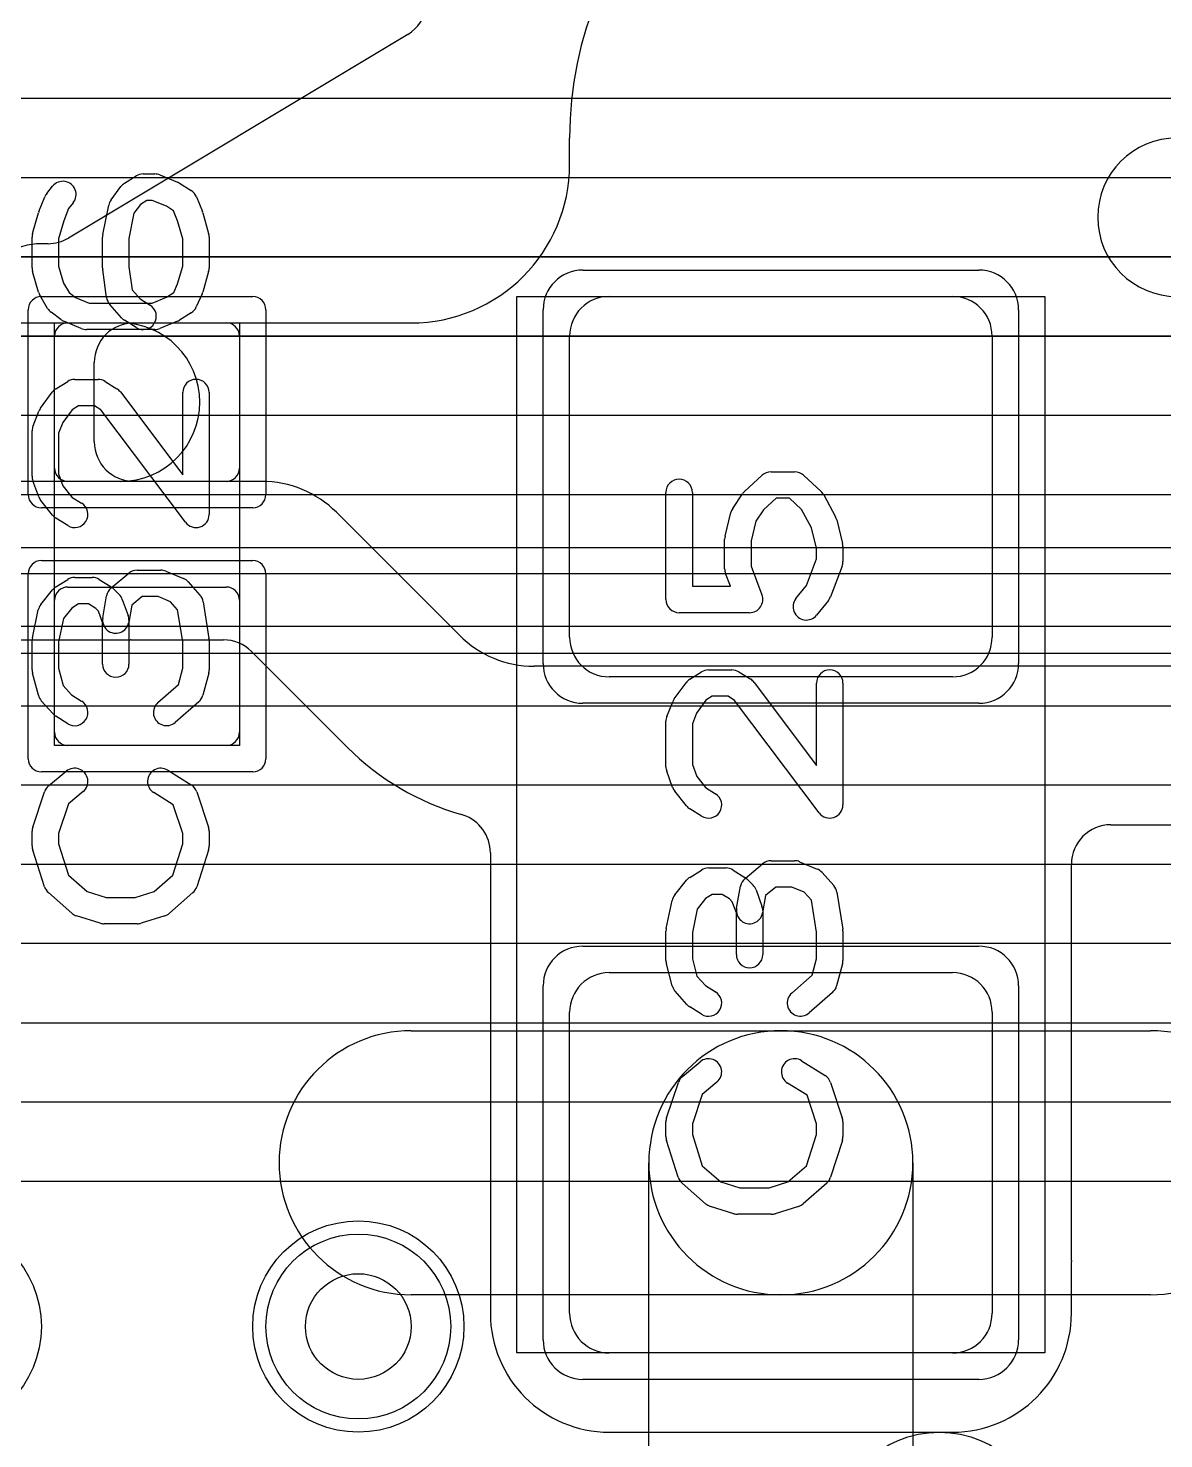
# Model space of a CAD drawing. Extents: x 0 to 57.3, y -1 to 20.5.
# Drawn here: x 33.575 to 35.725, y 6.487 to 9.158 of the extents above; entities that cross this region are included whole.
import ezdxf

# ---------------------------------------------------------------- set-up
doc = ezdxf.new("R2010")
doc.units = 0
for name, color, linetype in [('Hole', 1, 'CONTINUOUS'), ('L1', 3, 'CONTINUOUS'), ('L2', 3, 'CONTINUOUS'), ('L3', 3, 'CONTINUOUS'), ('L4', 3, 'CONTINUOUS'), ('MetalMask-A', 176, 'CONTINUOUS'), ('PartsArea-A', 111, 'CONTINUOUS'), ('PartsSilk-A', 221, 'CONTINUOUS'), ('Resist-A', 2, 'CONTINUOUS'), ('Resist-B', 2, 'CONTINUOUS'), ('Silk-A', 140, 'CONTINUOUS')]:
    doc.layers.add(name, color=color, linetype=linetype)

msp = doc.modelspace()

# ---------------------------------------------------------------- linework, layer by layer
at = {"layer": 'Hole'}
msp.add_circle((34.2, 6.7), 0.1, dxfattribs=at)
at = {"layer": 'L1'}
for p, q in [((34.6, 8.9), (34.6, 8.95)), ((34.675, 8.65), (35.325, 8.65)), ((32.85, 8.6), (33.75, 8.6)), ((33.65, 8.6), (33.95, 8.6)), ((33.77497, 8.6), (34.3, 8.6)), ((33.625, 8.325), (33.625, 8.575)), ((33.975, 8.575), (33.975, 8.325)), ((34.6, 8.005), (34.6, 8.575)), ((35.4, 8.575), (35.4, 8.005)), ((33.7, 8.37497), (33.7, 8.52503)), ((33.75, 8.3), (32.85, 8.3)), ((33.95, 8.3), (33.65, 8.3)), ((34.01716, 8.3), (33.77497, 8.3)), ((34.39142, 8.00858), (34.15858, 8.24142)), ((33.65, 8.1), (33.95, 8.1)), ((33.625, 7.825), (33.625, 8.075)), ((33.975, 8.075), (33.975, 7.825)), ((32.92504, 8), (33.76897, 8)), ((33.77497, 7.99996), (33.94465, 7.99996)), ((33.99824, 7.97744), (34.17926, 7.79642)), ((36.47503, 7.95), (34.53284, 7.95)), ((35.325, 7.93), (34.675, 7.93)), ((33.95, 7.8), (33.65, 7.8)), ((35.625, 7.65), (38.49996, 7.65)), ((34.44996, 7.59707), (34.44996, 6.725)), ((35.55, 6.82497), (35.55, 7.575)), ((34.675, 7.37), (35.325, 7.37)), ((34.6, 6.725), (34.6, 7.295)), ((35.4, 7.295), (35.4, 6.725)), ((34.3, 7.26), (35, 7.26)), ((35, 7.26), (35.7, 7.26)), ((34.75, 6.35), (34.75, 7.01)), ((35.25, 7.01), (35.25, 6.35)), ((35.55004, 6.725), (35.55004, 6.82252)), ((35, 6.76), (34.3, 6.76)), ((35.7, 6.76), (35, 6.76)), ((35.325, 6.65), (34.675, 6.65)), ((34.675, 6.49996), (35.325, 6.49996))]:
    msp.add_line(p, q, dxfattribs=at)
for centre in [(33.4, 6.7), (34.2, 6.7), (35.3, 6.3)]:
    msp.add_circle(centre, 0.2, dxfattribs=at)
for centre, radius, start, end in [((35.3, 8.95), 0.7, 90, 180), ((35.75, 8.8), 0.15, 90, -90), ((34.3, 8.9), 0.3, -90, 0), ((34.675, 8.575), 0.075, 90, 180), ((35.325, 8.575), 0.075, 0, 90), ((33.65, 8.575), 0.025, 90, 180), ((33.77497, 8.52503), 0.07497, 90, 180), ((33.75, 8.45), 0.15, -90, 90), ((33.95, 8.575), 0.025, 0, 90), ((33.77497, 8.37497), 0.07497, 180, -90), ((33.65, 8.325), 0.025, 180, -90), ((33.95, 8.325), 0.025, -90, 0), ((34.01716, 8.1), 0.2, 45, 90), ((33.65, 8.075), 0.025, 90, 180), ((33.95, 8.075), 0.025, 0, 90), ((33.76897, 7.92503), 0.07497, 89.23569, 90), ((33.77497, 8.37497), 0.37501, -90.76394, -90), ((33.94465, 7.92496), 0.075, 45.0054, 90), ((34.53284, 8.15), 0.2, -135, -90), ((34.675, 8.005), 0.075, 180, -90), ((35.325, 8.005), 0.075, -90, 0), ((33.94523, 7.92443), 0.07497, 45, 45.60525), ((33.65, 7.825), 0.025, 180, -90), ((33.95, 7.825), 0.025, -90, 0), ((34.53282, 8.15002), 0.50004, -134.99676, -105.93328), ((34.37497, 7.5971), 0.07497, 71.56263, 74.0672), ((34.37496, 7.59707), 0.075, 0, 71.56264), ((35.625, 7.575), 0.075, 90, 180), ((34.675, 7.295), 0.075, 90, 180), ((35.325, 7.295), 0.075, 0, 90), ((34.3, 7.01), 0.25, 90, -90), ((35, 7.01), 0.25, 90, -90), ((35, 7.01), 0.25, 0, 180), ((35, 7.01), 0.25, -90, 90), ((35.7, 7.01), 0.25, -90, 90), ((35.62497, 6.82497), 0.07497, 180, -178.12726), ((36.5, 5.75), 1.00004, 90, 180), ((34.675, 6.725), 0.22504, 180, -90), ((34.675, 6.725), 0.075, 180, -90), ((35.325, 6.725), 0.22504, -90, 0), ((35.325, 6.725), 0.075, -90, 0)]:
    msp.add_arc(centre, radius, start, end, dxfattribs=at)
at = {"layer": 'L2'}
for centre in [(33.4, 6.7), (34.2, 6.7), (35.3, 6.3)]:
    msp.add_circle(centre, 0.2, dxfattribs=at)
at = {"layer": 'L3'}
for p, q in [((43.65822, 9.025), (23.04178, 9.025)), ((27.81421, 8.87499), (43.0858, 8.87499)), ((43.0858, 8.72499), (27.81421, 8.72499)), ((28.01419, 8.57498), (42.4858, 8.57499)), ((42.4858, 8.42499), (28.01419, 8.42498)), ((28.21419, 8.27498), (42.21092, 8.27499)), ((42.21092, 8.12499), (28.21419, 8.12498)), ((28.21419, 7.97494), (41.49996, 7.97495))]:
    msp.add_line(p, q, dxfattribs=at)
for centre in [(33.4, 6.7), (34.2, 6.7), (35.3, 6.3)]:
    msp.add_circle(centre, 0.2, dxfattribs=at)
at = {"layer": 'L4'}
for p, q in [((32.51262, 8.725), (39.20524, 8.725)), ((39.20524, 8.575), (32.51262, 8.575)), ((25.82498, 8.175), (39.18578, 8.175)), ((39.18578, 8.025), (25.82498, 8.025)), ((26.76421, 7.875), (38.58578, 7.875)), ((38.58578, 7.725), (26.76421, 7.725)), ((27.36421, 7.575), (38.08578, 7.575)), ((38.08578, 7.425), (27.36421, 7.425)), ((27.96421, 7.275), (37.58578, 7.275)), ((37.58578, 7.125), (27.96421, 7.125)), ((27.96421, 6.97496), (37.58579, 6.97496))]:
    msp.add_line(p, q, dxfattribs=at)
for centre in [(33.4, 6.7), (34.2, 6.7), (35.3, 6.3)]:
    msp.add_circle(centre, 0.2, dxfattribs=at)
at = {"layer": 'MetalMask-A'}
for p, q in [((34.675, 8.65), (35.325, 8.65)), ((33.65, 8.6), (33.95, 8.6)), ((33.625, 8.325), (33.625, 8.575)), ((33.975, 8.575), (33.975, 8.325)), ((34.6, 8.005), (34.6, 8.575)), ((35.4, 8.575), (35.4, 8.005)), ((33.95, 8.3), (33.65, 8.3)), ((33.65, 8.1), (33.95, 8.1)), ((33.625, 7.825), (33.625, 8.075)), ((33.975, 8.075), (33.975, 7.825)), ((35.325, 7.93), (34.675, 7.93)), ((33.95, 7.8), (33.65, 7.8)), ((34.675, 7.37), (35.325, 7.37)), ((34.6, 6.725), (34.6, 7.295)), ((35.4, 7.295), (35.4, 6.725)), ((35.325, 6.65), (34.675, 6.65))]:
    msp.add_line(p, q, dxfattribs=at)
for centre, radius, start, end in [((34.675, 8.575), 0.075, 90, 180), ((35.325, 8.575), 0.075, 0, 90), ((33.65, 8.575), 0.025, 90, 180), ((33.95, 8.575), 0.025, 0, 90), ((33.65, 8.325), 0.025, 180, -90), ((33.95, 8.325), 0.025, -90, 0), ((33.65, 8.075), 0.025, 90, 180), ((33.95, 8.075), 0.025, 0, 90), ((34.675, 8.005), 0.075, 180, -90), ((35.325, 8.005), 0.075, -90, 0), ((33.65, 7.825), 0.025, 180, -90), ((33.95, 7.825), 0.025, -90, 0), ((34.675, 7.295), 0.075, 90, 180), ((35.325, 7.295), 0.075, 0, 90), ((34.675, 6.725), 0.075, 180, -90), ((35.325, 6.725), 0.075, -90, 0)]:
    msp.add_arc(centre, radius, start, end, dxfattribs=at)
at = {"layer": 'PartsArea-A'}
for p, q in [((34.5, 6.65), (34.5, 8.65)), ((34.5, 8.65), (35.5, 8.65)), ((35.5, 8.65), (35.5, 6.65)), ((33.625, 7.8), (33.625, 8.6)), ((33.625, 8.6), (33.975, 8.6)), ((33.975, 8.6), (33.975, 7.8)), ((33.975, 7.8), (33.625, 7.8)), ((35.5, 6.65), (34.5, 6.65))]:
    msp.add_line(p, q, dxfattribs=at)
at = {"layer": 'PartsSilk-A'}
for p, q in [((33.75713, 8.86426), (33.77935, 8.87814)), ((33.79259, 8.88194), (33.81481, 8.88194)), ((33.82442, 8.88002), (33.85776, 8.86614)), ((33.61011, 8.84479), (33.62122, 8.85868)), ((33.73176, 8.83294), (33.75028, 8.85794)), ((33.8614, 8.86426), (33.88362, 8.85037)), ((33.59531, 8.81067), (33.60642, 8.83845)), ((33.65147, 8.81645), (33.64221, 8.79329)), ((33.66026, 8.82744), (33.65147, 8.81645)), ((33.71623, 8.7674), (33.72734, 8.82296)), ((33.78764, 8.82437), (33.77527, 8.80767)), ((33.79976, 8.83194), (33.78764, 8.82437)), ((33.80981, 8.83194), (33.79976, 8.83194)), ((33.83664, 8.82077), (33.80981, 8.83194)), ((33.85019, 8.8123), (33.83664, 8.82077)), ((33.89358, 8.83845), (33.90469, 8.81067)), ((33.58337, 8.76937), (33.59448, 8.80826)), ((33.64221, 8.79329), (33.63241, 8.759)), ((33.77527, 8.80767), (33.76574, 8.76002)), ((33.85779, 8.79329), (33.85019, 8.8123)), ((33.86759, 8.759), (33.85779, 8.79329)), ((33.90552, 8.80826), (33.91663, 8.76937)), ((33.58241, 8.70417), (33.58241, 8.7625)), ((33.63241, 8.759), (33.63241, 8.70767)), ((33.71574, 8.70417), (33.71574, 8.7625)), ((33.76574, 8.76002), (33.76574, 8.70592)), ((33.86759, 8.70767), (33.86759, 8.759)), ((33.91759, 8.7625), (33.91759, 8.70417)), ((33.63241, 8.70767), (33.64167, 8.67525)), ((33.76574, 8.70592), (33.77186, 8.66235)), ((33.85792, 8.67383), (33.86759, 8.70767)), ((33.59448, 8.65841), (33.58337, 8.6973)), ((33.72339, 8.64791), (33.71598, 8.70069)), ((33.91663, 8.6973), (33.90552, 8.65841)), ((33.61182, 8.62754), (33.59701, 8.65254)), ((33.64167, 8.67525), (33.65231, 8.6573)), ((33.65231, 8.6573), (33.66435, 8.64827)), ((33.77186, 8.66235), (33.78667, 8.64568)), ((33.83664, 8.64868), (33.85063, 8.65742)), ((33.85063, 8.65742), (33.85792, 8.67383)), ((33.90433, 8.65513), (33.89322, 8.63013)), ((33.66435, 8.64827), (33.69019, 8.6375)), ((33.69019, 8.6375), (33.80981, 8.6375)), ((33.75168, 8.60978), (33.72946, 8.63478)), ((33.78667, 8.64568), (33.80584, 8.6337)), ((33.80981, 8.6375), (33.83664, 8.64868)), ((33.63685, 8.60639), (33.61833, 8.62028)), ((33.67558, 8.58942), (33.64224, 8.60331)), ((33.77934, 8.5913), (33.75712, 8.60519)), ((33.85776, 8.60331), (33.82442, 8.58942)), ((33.88362, 8.61908), (33.8614, 8.60519)), ((33.81481, 8.5875), (33.68519, 8.5875)), ((33.66296, 8.49306), (33.70741, 8.49306)), ((33.5983, 8.43831), (33.62052, 8.46887)), ((33.62749, 8.47537), (33.64971, 8.48926)), ((33.72066, 8.48926), (33.74288, 8.47537)), ((33.74961, 8.4692), (33.86759, 8.31233)), ((33.86759, 8.31233), (33.86759, 8.46806)), ((33.91759, 8.46806), (33.91759, 8.2375)), ((33.67013, 8.44306), (33.65811, 8.43554)), ((33.70024, 8.44306), (33.67013, 8.44306)), ((33.71244, 8.43543), (33.70024, 8.44306)), ((33.5842, 8.40511), (33.59531, 8.43289)), ((33.65811, 8.43554), (33.64057, 8.41143)), ((33.87261, 8.22247), (33.71244, 8.43543)), ((33.58241, 8.30972), (33.58241, 8.39583)), ((33.64057, 8.41143), (33.63241, 8.39102)), ((33.63241, 8.39102), (33.63241, 8.31412)), ((33.63241, 8.31412), (33.64061, 8.29158)), ((34.93125, 8.28093), (34.96458, 8.31149)), ((34.98148, 8.31806), (35.02593, 8.31806)), ((35.04283, 8.31149), (35.07616, 8.28093)), ((33.59503, 8.27063), (33.58392, 8.30118)), ((33.64061, 8.29158), (33.6576, 8.27033)), ((34.78241, 8.07639), (34.78241, 8.27917)), ((34.83241, 8.27917), (34.83241, 8.10139)), ((33.62122, 8.23577), (33.599, 8.26355)), ((33.6576, 8.27033), (33.67621, 8.2587)), ((34.90883, 8.24859), (34.92735, 8.27637)), ((34.99121, 8.26806), (34.96727, 8.24612)), ((35.0162, 8.26806), (34.99121, 8.26806)), ((35.03921, 8.24696), (35.0162, 8.26806)), ((35.08132, 8.27426), (35.10354, 8.23259)), ((33.64971, 8.2163), (33.62749, 8.23019)), ((34.89427, 8.19634), (34.90538, 8.24078)), ((34.96727, 8.24612), (34.95283, 8.22446)), ((35.05797, 8.21178), (35.03921, 8.24696)), ((35.10573, 8.22689), (35.11684, 8.18245)), ((34.95283, 8.22446), (34.94352, 8.1872)), ((35.06759, 8.17331), (35.05797, 8.21178)), ((34.89352, 8.13472), (34.89352, 8.19028)), ((34.94352, 8.1872), (34.94352, 8.13932)), ((35.06759, 8.15321), (35.06759, 8.17331)), ((35.11759, 8.17639), (35.11759, 8.14861)), ((35.0484, 8.10284), (35.06759, 8.15321)), ((33.66296, 8.11806), (33.6963, 8.11806)), ((33.73215, 8.09838), (33.76548, 8.12615)), ((33.78148, 8.13194), (33.82593, 8.13194)), ((33.83554, 8.13002), (33.86887, 8.11614)), ((34.90446, 8.10139), (34.89516, 8.12582)), ((34.94352, 8.13932), (34.9641, 8.08529)), ((35.11595, 8.13971), (35.09373, 8.08138)), ((33.599, 8.06701), (33.62122, 8.09479)), ((33.62749, 8.10037), (33.64971, 8.11426)), ((33.70955, 8.11426), (33.73177, 8.10037)), ((33.7362, 8.09685), (33.74731, 8.08574)), ((33.87795, 8.10967), (33.90017, 8.08467)), ((34.83241, 8.10139), (34.90446, 8.10139)), ((35.02863, 8.07812), (35.0484, 8.10284)), ((33.67013, 8.06806), (33.6576, 8.06023)), ((33.68913, 8.06806), (33.67013, 8.06806)), ((33.70285, 8.05948), (33.68913, 8.06806)), ((33.71613, 8.04188), (33.72354, 8.08355)), ((33.75313, 8.0766), (33.76424, 8.04604)), ((33.77117, 8.06581), (33.76535, 8.03312)), ((33.79053, 8.08194), (33.77117, 8.06581)), ((33.82093, 8.08194), (33.79053, 8.08194)), ((33.84437, 8.07218), (33.82093, 8.08194)), ((33.85795, 8.05691), (33.84437, 8.07218)), ((33.90617, 8.07201), (33.91728, 8.00256)), ((35.08989, 8.07466), (35.06767, 8.04688)), ((33.58295, 8.00376), (33.59406, 8.05654)), ((33.64176, 8.04042), (33.63241, 7.99601)), ((33.6576, 8.06023), (33.64176, 8.04042)), ((33.70803, 8.0543), (33.70285, 8.05948)), ((33.71574, 8.0331), (33.70803, 8.0543)), ((33.86759, 7.99662), (33.85795, 8.05691)), ((34.94074, 8.05139), (34.80741, 8.05139)), ((33.71574, 7.95417), (33.71574, 8.0331)), ((33.76574, 8.0375), (33.76574, 7.95417)), ((33.58241, 7.94306), (33.58241, 7.99861)), ((33.63241, 7.99601), (33.63241, 7.94634)), ((33.86759, 7.94634), (33.86759, 7.99662)), ((33.91759, 7.99861), (33.91759, 7.94306)), ((33.59436, 7.89495), (33.58325, 7.93662)), ((33.63241, 7.94634), (33.64115, 7.91356)), ((33.85929, 7.91519), (33.86759, 7.94634)), ((33.91675, 7.93662), (33.90564, 7.89495)), ((34.82749, 7.92537), (34.84971, 7.93926)), ((34.86296, 7.94306), (34.90741, 7.94306)), ((34.92066, 7.93926), (34.94288, 7.92537)), ((33.64115, 7.91356), (33.65704, 7.89568)), ((33.82058, 7.88131), (33.85929, 7.91519)), ((34.7983, 7.88831), (34.82052, 7.91887)), ((34.94961, 7.9192), (35.06759, 7.76233)), ((35.06759, 7.76233), (35.06759, 7.91806)), ((35.11759, 7.91806), (35.11759, 7.6875)), ((33.62205, 7.85978), (33.59983, 7.88478)), ((33.65704, 7.89568), (33.67621, 7.8837)), ((33.89794, 7.88258), (33.8535, 7.84369)), ((34.7842, 7.85511), (34.79531, 7.88289)), ((34.85811, 7.88554), (34.84057, 7.86143)), ((34.87013, 7.89306), (34.85811, 7.88554)), ((34.90024, 7.89306), (34.87013, 7.89306)), ((34.91244, 7.88543), (34.90024, 7.89306)), ((35.07261, 7.67247), (34.91244, 7.88543)), ((33.64971, 7.8413), (33.62749, 7.85519)), ((34.84057, 7.86143), (34.83241, 7.84102)), ((34.78241, 7.75972), (34.78241, 7.84583)), ((34.83241, 7.84102), (34.83241, 7.76412)), ((33.61363, 7.72338), (33.64696, 7.75115)), ((33.83918, 7.75314), (33.88362, 7.72537)), ((34.79503, 7.72063), (34.78392, 7.75118)), ((34.83241, 7.76412), (34.84061, 7.74158)), ((34.84061, 7.74158), (34.8576, 7.72033)), ((34.8576, 7.72033), (34.87621, 7.7087)), ((33.58369, 7.6454), (33.60591, 7.71207)), ((33.67896, 7.71273), (33.6511, 7.68952)), ((33.8495, 7.68773), (33.81268, 7.71074)), ((33.89409, 7.71207), (33.91631, 7.6454)), ((34.82122, 7.68577), (34.799, 7.71355)), ((33.6511, 7.68952), (33.63241, 7.63344)), ((33.86759, 7.63344), (33.8495, 7.68773)), ((34.84971, 7.6663), (34.82749, 7.68019)), ((33.58241, 7.60972), (33.58241, 7.6375)), ((33.91759, 7.6375), (33.91759, 7.60972)), ((33.63241, 7.63344), (33.63241, 7.61362)), ((33.63241, 7.61362), (33.65132, 7.55452)), ((33.84868, 7.55452), (33.86759, 7.61362)), ((33.86759, 7.61362), (33.86759, 7.63344)), ((33.60582, 7.53266), (33.5836, 7.6021)), ((33.9164, 7.6021), (33.89418, 7.53266)), ((34.82749, 7.55037), (34.84971, 7.56426)), ((34.86296, 7.56806), (34.8963, 7.56806)), ((34.90955, 7.56426), (34.93177, 7.55037)), ((34.93215, 7.54838), (34.96548, 7.57615)), ((34.98148, 7.58194), (35.02593, 7.58194)), ((35.03554, 7.58002), (35.06887, 7.56614)), ((35.07795, 7.55967), (35.10017, 7.53467)), ((33.65132, 7.55452), (33.68656, 7.52368)), ((33.81344, 7.52368), (33.84868, 7.55452)), ((34.799, 7.51701), (34.82122, 7.54479)), ((34.91613, 7.49188), (34.92354, 7.53355)), ((34.9362, 7.54685), (34.94731, 7.53574)), ((34.99053, 7.53194), (34.97117, 7.51581)), ((35.02093, 7.53194), (34.99053, 7.53194)), ((35.04437, 7.52218), (35.02093, 7.53194)), ((33.65761, 7.48258), (33.61317, 7.52147)), ((33.68656, 7.52368), (33.72234, 7.5125)), ((33.72234, 7.5125), (33.77766, 7.5125)), ((33.77766, 7.5125), (33.81344, 7.52368)), ((33.88683, 7.52147), (33.84239, 7.48258)), ((34.78295, 7.45376), (34.79406, 7.50654)), ((34.8576, 7.51023), (34.84176, 7.49042)), ((34.87013, 7.51806), (34.8576, 7.51023)), ((34.88913, 7.51806), (34.87013, 7.51806)), ((34.90285, 7.50948), (34.88913, 7.51806)), ((34.90803, 7.5043), (34.90285, 7.50948)), ((34.91574, 7.4831), (34.90803, 7.5043)), ((34.95313, 7.5266), (34.96424, 7.49604)), ((34.97117, 7.51581), (34.96535, 7.48312)), ((35.05795, 7.50691), (35.04437, 7.52218)), ((35.06759, 7.44662), (35.05795, 7.50691)), ((35.10617, 7.52201), (35.11728, 7.45256)), ((33.71106, 7.46364), (33.66661, 7.47753)), ((33.83339, 7.47753), (33.78894, 7.46364)), ((34.84176, 7.49042), (34.83241, 7.44601)), ((34.91574, 7.40417), (34.91574, 7.4831)), ((34.96574, 7.4875), (34.96574, 7.40417)), ((33.78148, 7.4625), (33.71852, 7.4625)), ((34.78241, 7.39306), (34.78241, 7.44861)), ((34.83241, 7.44601), (34.83241, 7.39634)), ((35.06759, 7.39634), (35.06759, 7.44662)), ((35.11759, 7.44861), (35.11759, 7.39306)), ((34.79436, 7.34495), (34.78325, 7.38662)), ((34.83241, 7.39634), (34.84115, 7.36356)), ((35.05929, 7.36519), (35.06759, 7.39634)), ((35.11675, 7.38662), (35.10564, 7.34495)), ((34.84115, 7.36356), (34.85704, 7.34568)), ((34.85704, 7.34568), (34.87621, 7.3337)), ((35.02058, 7.33131), (35.05929, 7.36519)), ((34.82205, 7.30978), (34.79983, 7.33478)), ((35.09794, 7.33258), (35.0535, 7.29369)), ((34.84971, 7.2913), (34.82749, 7.30519)), ((34.81363, 7.17338), (34.84696, 7.20115)), ((35.03918, 7.20314), (35.08362, 7.17537)), ((34.78369, 7.0954), (34.80591, 7.16207)), ((34.87896, 7.16273), (34.8511, 7.13952)), ((35.0495, 7.13773), (35.01268, 7.16074)), ((35.09409, 7.16207), (35.11631, 7.0954)), ((34.8511, 7.13952), (34.83241, 7.08344)), ((35.06759, 7.08344), (35.0495, 7.13773)), ((34.78241, 7.05972), (34.78241, 7.0875)), ((34.83241, 7.08344), (34.83241, 7.06362)), ((35.06759, 7.06362), (35.06759, 7.08344)), ((35.11759, 7.0875), (35.11759, 7.05972)), ((34.80582, 6.98266), (34.7836, 7.0521)), ((34.83241, 7.06362), (34.85132, 7.00452)), ((35.04868, 7.00452), (35.06759, 7.06362)), ((35.1164, 7.0521), (35.09418, 6.98266)), ((34.85132, 7.00452), (34.88656, 6.97368)), ((35.01344, 6.97368), (35.04868, 7.00452)), ((34.85761, 6.93258), (34.81317, 6.97147)), ((34.88656, 6.97368), (34.92234, 6.9625)), ((34.97766, 6.9625), (35.01344, 6.97368)), ((35.08683, 6.97147), (35.04239, 6.93258)), ((34.92234, 6.9625), (34.97766, 6.9625)), ((34.91106, 6.91364), (34.86661, 6.92753)), ((35.03339, 6.92753), (34.98894, 6.91364)), ((34.98148, 6.9125), (34.91852, 6.9125))]:
    msp.add_line(p, q, dxfattribs=at)
for centre, start, end in [((33.64074, 8.84306), -38.66697, 141.34522), ((33.79259, 8.85694), 90, 121.98594), ((33.81481, 8.85694), 67.39424, 90), ((33.84815, 8.84306), 57.99462, 67.39424), ((33.62963, 8.82917), 141.33303, 158.2071), ((33.77037, 8.84306), 121.98594, 143.47387), ((33.87037, 8.82917), 21.7929, 57.99462), ((33.75185, 8.81806), 143.47387, 168.69456), ((33.61852, 8.80139), 158.2071, 164.05146), ((33.88148, 8.80139), 15.94854, 21.7929), ((33.60741, 8.7625), 164.05146, 180), ((33.74074, 8.7625), 168.69456, 180), ((33.89259, 8.7625), 0, 15.94854), ((33.60741, 8.70417), 180, -164.05146), ((33.74074, 8.70417), 180, -171.99953), ((33.89259, 8.70417), -15.94854, 0), ((33.61852, 8.66528), -164.05146, -149.36248), ((33.88148, 8.66528), -23.95086, -15.94854), ((33.63333, 8.64028), -149.36248, -126.8699), ((33.74815, 8.65139), -171.99953, -138.37217), ((33.79259, 8.6125), -122.00538, 57.98998), ((33.87037, 8.64028), -57.99462, -23.95086), ((33.65185, 8.62639), -126.8699, -112.60576), ((33.77037, 8.62639), -138.37217, -122.00538), ((33.84815, 8.62639), -67.39424, -57.99462), ((33.68519, 8.6125), -112.60576, -90), ((33.81481, 8.6125), -90, -67.39424), ((33.66296, 8.46806), 90, 122.01002), ((33.70741, 8.46806), 57.99462, 90), ((33.89259, 8.46806), 0, 180), ((33.64074, 8.45417), 122.00538, 143.97932), ((33.72963, 8.45417), 36.9524, 57.98998), ((33.61852, 8.42361), 143.98274, 158.20215), ((33.60741, 8.39583), 158.2071, 180), ((33.60741, 8.30972), 180, -160.01539), ((34.98148, 8.29306), 90, 132.51745), ((35.02593, 8.29306), 47.4797, 90), ((34.80741, 8.27917), 0, 180), ((34.94815, 8.2625), 132.5203, 146.30993), ((35.05926, 8.2625), 28.0617, 47.48255), ((33.61852, 8.27917), -160.02081, -141.34522), ((33.66296, 8.2375), -122.00538, 57.98998), ((33.64074, 8.25139), -141.33303, -122.01002), ((33.89259, 8.2375), -143.0476, 0), ((34.92963, 8.23472), 146.30358, 165.96376), ((35.08148, 8.22083), 14.03068, 28.0682), ((34.91852, 8.19028), 165.96932, 180), ((35.09259, 8.17639), 0, 14.03624), ((35.09259, 8.14861), -20.8565, 0), ((33.66296, 8.09306), 90, 122.01002), ((33.6963, 8.09306), 57.99462, 90), ((33.78148, 8.10694), 90, 129.8005), ((33.82593, 8.10694), 67.39424, 90), ((34.91852, 8.13472), 180, -159.14636), ((33.64074, 8.07917), 122.00538, 141.34522), ((33.74815, 8.07917), 129.7909, 169.91674), ((33.71852, 8.07917), 45, 57.98998), ((33.85926, 8.09306), 41.62783, 67.39112), ((33.61852, 8.05139), 141.33303, 168.11298), ((33.72963, 8.06806), 19.97136, 45), ((33.88148, 8.06806), 9.08937, 41.63069), ((34.80741, 8.07639), 180, -90), ((34.94074, 8.07639), -90, 20.8565), ((35.04815, 8.0625), 141.33303, -38.65478), ((35.07037, 8.09028), -38.66697, -20.85364), ((33.74074, 8.0375), 169.90837, -10.08326), ((33.74074, 8.0375), 0, 19.97859), ((33.60741, 7.99861), 168.11016, 180), ((33.89259, 7.99861), 0, 9.08867), ((33.60741, 7.94306), 180, -165.07115), ((33.74074, 7.95417), 180, 0), ((33.89259, 7.94306), -14.92551, 0), ((34.86296, 7.91806), 90, 122.01002), ((34.90741, 7.91806), 57.99462, 90), ((35.09259, 7.91806), 0, 180), ((34.84074, 7.90417), 122.00538, 143.97932), ((34.92963, 7.90417), 36.9524, 57.98998), ((33.61852, 7.90139), -165.07449, -138.36931), ((33.66296, 7.8625), -122.00538, 57.98998), ((33.83704, 7.8625), 131.18808, -48.81042), ((33.88148, 7.90139), -48.81192, -14.92885), ((34.81852, 7.87361), 143.98274, 158.20215), ((33.64074, 7.87639), -138.37217, -122.01002), ((34.80741, 7.84583), 158.2071, 180), ((33.66296, 7.73194), -50.2091, 129.8005), ((33.82593, 7.73194), 57.99462, -122.00075), ((34.80741, 7.75972), 180, -160.01539), ((33.62963, 7.70417), 129.7909, 161.57954), ((33.87037, 7.70417), 18.42046, 57.99462), ((34.81852, 7.72917), -160.02081, -141.34522), ((34.86296, 7.6875), -122.00538, 57.98998), ((34.84074, 7.70139), -141.33303, -122.01002), ((35.09259, 7.6875), -143.0476, 0), ((33.60741, 7.6375), 161.57954, 180), ((33.89259, 7.6375), 0, 18.42046), ((33.60741, 7.60972), 180, -162.25358), ((33.89259, 7.60972), -17.74642, 0), ((34.86296, 7.54306), 90, 122.01002), ((34.8963, 7.54306), 57.99462, 90), ((34.98148, 7.55694), 90, 129.8005), ((35.02593, 7.55694), 67.39424, 90), ((35.05926, 7.54306), 41.62783, 67.39112), ((33.62963, 7.54028), -162.25358, -131.18808), ((33.87037, 7.54028), -48.81192, -17.74642), ((34.84074, 7.52917), 122.00538, 141.34522), ((34.94815, 7.52917), 129.7909, 169.91674), ((34.91852, 7.52917), 45, 57.98998), ((34.92963, 7.51806), 19.97136, 45), ((35.08148, 7.51806), 9.08937, 41.63069), ((34.81852, 7.50139), 141.33303, 168.11298), ((33.67407, 7.50139), -131.18808, -107.36223), ((33.82593, 7.50139), -72.63777, -48.81192), ((34.94074, 7.4875), 169.90837, -10.08326), ((34.94074, 7.4875), 0, 19.97859), ((33.71852, 7.4875), -107.36223, -90), ((33.78148, 7.4875), -90, -72.63777), ((34.80741, 7.44861), 168.11016, 180), ((35.09259, 7.44861), 0, 9.08867), ((34.94074, 7.40417), 180, 0), ((34.80741, 7.39306), 180, -165.07115), ((35.09259, 7.39306), -14.92551, 0), ((34.81852, 7.35139), -165.07449, -138.36931), ((35.08148, 7.35139), -48.81192, -14.92885), ((34.86296, 7.3125), -122.00538, 57.98998), ((35.03704, 7.3125), 131.18808, -48.81042), ((34.84074, 7.32639), -138.37217, -122.01002), ((34.86296, 7.18194), -50.2091, 129.8005), ((35.02593, 7.18194), 57.99462, -122.00075), ((34.82963, 7.15417), 129.7909, 161.57954), ((35.07037, 7.15417), 18.42046, 57.99462), ((34.80741, 7.0875), 161.57954, 180), ((35.09259, 7.0875), 0, 18.42046), ((34.80741, 7.05972), 180, -162.25358), ((35.09259, 7.05972), -17.74642, 0), ((34.82963, 6.99028), -162.25358, -131.18808), ((35.07037, 6.99028), -48.81192, -17.74642), ((34.87407, 6.95139), -131.18808, -107.36223), ((35.02593, 6.95139), -72.63777, -48.81192), ((34.91852, 6.9375), -107.36223, -90), ((34.98148, 6.9375), -90, -72.63777)]:
    msp.add_arc(centre, 0.025, start, end, dxfattribs=at)
at = {"layer": 'Resist-A'}
for p, q in [((34.625, 8.7), (35.375, 8.7)), ((33.6, 8.65), (34, 8.65)), ((33.575, 8.275), (33.575, 8.625)), ((34.025, 8.625), (34.025, 8.275)), ((34.55, 7.955), (34.55, 8.625)), ((35.45, 8.625), (35.45, 7.955)), ((34, 8.25), (33.6, 8.25)), ((33.6, 8.15), (34, 8.15)), ((33.575, 7.775), (33.575, 8.125)), ((34.025, 8.125), (34.025, 7.775)), ((35.375, 7.88), (34.625, 7.88)), ((34, 7.75), (33.6, 7.75)), ((34.625, 7.42), (35.375, 7.42)), ((34.55, 6.675), (34.55, 7.345)), ((35.45, 7.345), (35.45, 6.675)), ((35.375, 6.6), (34.625, 6.6))]:
    msp.add_line(p, q, dxfattribs=at)
msp.add_circle((34.2, 6.7), 0.175, dxfattribs=at)
for centre, radius, start, end in [((34.625, 8.625), 0.075, 90, 180), ((35.375, 8.625), 0.075, 0, 90), ((33.6, 8.625), 0.025, 90, 180), ((34, 8.625), 0.025, 0, 90), ((33.6, 8.275), 0.025, 180, -90), ((34, 8.275), 0.025, -90, 0), ((33.6, 8.125), 0.025, 90, 180), ((34, 8.125), 0.025, 0, 90), ((34.625, 7.955), 0.075, 180, -90), ((35.375, 7.955), 0.075, -90, 0), ((33.6, 7.775), 0.025, 180, -90), ((34, 7.775), 0.025, -90, 0), ((34.625, 7.345), 0.075, 90, 180), ((35.375, 7.345), 0.075, 0, 90), ((34.625, 6.675), 0.075, 180, -90), ((35.375, 6.675), 0.075, -90, 0)]:
    msp.add_arc(centre, radius, start, end, dxfattribs=at)
at = {"layer": 'Resist-B'}
msp.add_circle((34.2, 6.7), 0.175, dxfattribs=at)
at = {"layer": 'Silk-A'}
for p, q in [((34.29346, 9.14608), (33.65114, 8.76069)), ((33.61256, 8.75), (33.6, 8.75))]:
    msp.add_line(p, q, dxfattribs=at)
for centre, radius, start, end in [((34.25488, 9.21039), 0.075, -59.04017, 45), ((33.61255, 8.825), 0.075, -89.99236, -59.03612), ((33.6, 8.62499), 0.12501, 90, 155.35387)]:
    msp.add_arc(centre, radius, start, end, dxfattribs=at)

doc.saveas('drawing.dxf')
